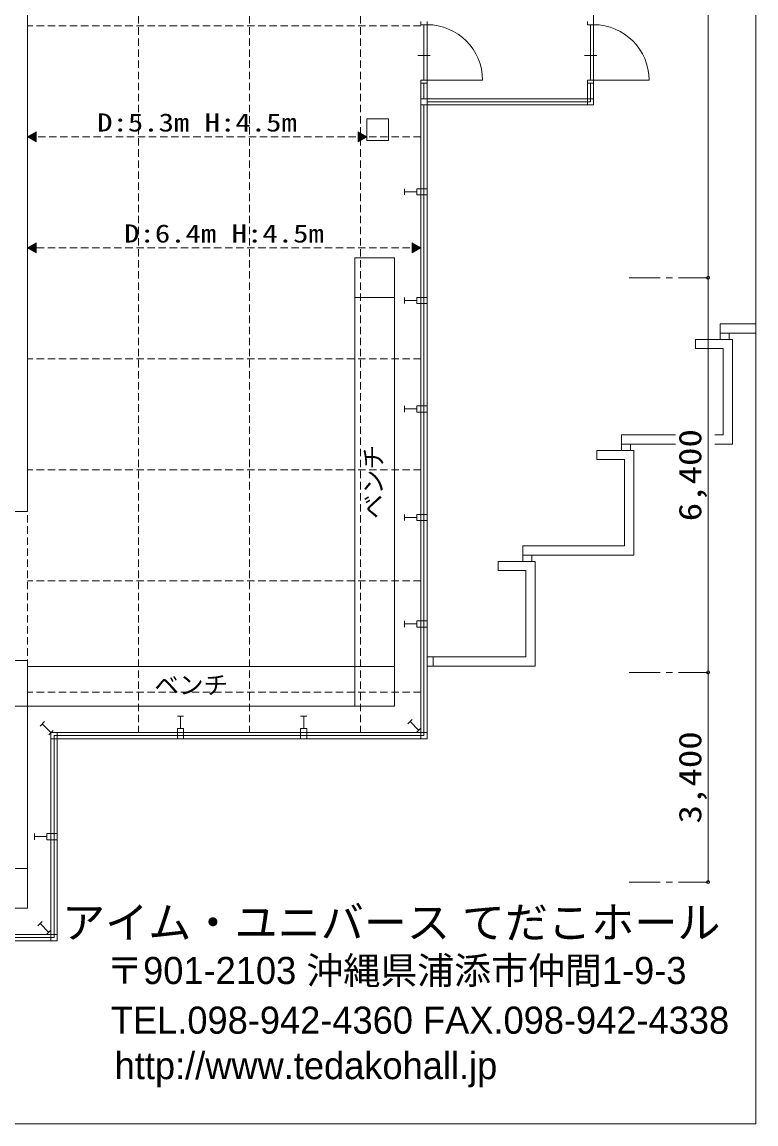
# Model space of a CAD drawing. Units: millimetres, scale not verified. Extents: x -24806 to 31194, y -25247 to 14164.
# Drawn here: x 19277 to 31194, y -25247 to -7360 of the extents above; entities that cross this region are included whole.
import ezdxf
from ezdxf.enums import TextEntityAlignment as Align

# ---------------------------------------------------------------- set-up
doc = ezdxf.new("R2010")
doc.units = ezdxf.units.MM
doc.header["$LTSCALE"] = 100
doc.linetypes.add('CHAIN1', pattern=[8, 5, -1, 1, -1])
doc.linetypes.add('DASHED1', pattern=[1.8, 1.2, -0.6])
for name, color, linetype, lineweight in [('0-0', 7, 'Continuous', 18), ('0-1', 4, 'DASHED1', 18), ('F-F', 7, 'Continuous', 18)]:
    doc.layers.add(name, color=color, linetype=linetype, lineweight=lineweight)
doc.layers.add('0-A', color=7, linetype='Continuous')
doc.styles.add('HG明朝B', font='')
doc.styles.add('HGｺﾞｼｯｸE', font='')
doc.styles.add('ＭＳ ゴシック', font='')
doc.styles.get('HG明朝B').set_extended_font_data('HG明朝B')
doc.styles.get('HGｺﾞｼｯｸE').set_extended_font_data('HGｺﾞｼｯｸE')
doc.styles.get('ＭＳ ゴシック').set_extended_font_data('MS Gothic')

msp = doc.modelspace()

# ---------------------------------------------------------------- linework, layer by layer
at = {"layer": '0-0'}
for p, q in [((19365.9, 494.6), (19365.9, -15304.2)), ((28557.9, -7402.5), (28557.9, -6451.4)), ((25753.5, -7402.5), (25753.5, -7352.5)), ((25753.5, -7402.5), (25853.6, -7402.5)), ((25803.5, -7402.5), (25803.5, -8303.6)), ((25853.6, -7402.5), (25853.6, -7352.5)), ((25853.6, -7402.5), (25853.6, -8303.6)), ((28457.8, -7402.5), (28457.8, -7352.5)), ((28457.8, -7402.5), (28557.9, -7402.5)), ((28507.8, -7402.5), (28507.8, -8303.6)), ((28557.9, -7402.5), (28557.9, -8303.6)), ((25903.7, -7903.1), (25703.4, -7903.1)), ((28607.9, -7903.1), (28407.7, -7903.1)), ((25753.5, -8353.7), (25753.4, -18993.6)), ((25753.5, -8303.6), (25853.6, -8303.6)), ((25753.5, -8353.7), (25753.5, -8303.6)), ((25753.5, -8353.7), (25853.6, -8353.7)), ((25803.5, -8604), (25803.5, -8353.7)), ((25853.6, -8303.6), (26754.7, -8303.6)), ((25853.6, -8353.7), (25853.6, -8303.6)), ((25853.6, -18993.6), (25853.6, -8353.7)), ((28457.8, -8303.6), (28557.9, -8303.6)), ((28457.8, -8353.7), (28457.8, -8303.6)), ((28457.8, -8353.7), (28557.9, -8353.7)), ((28457.8, -8353.7), (28457.8, -8704.1)), ((28507.8, -8654), (28507.8, -8353.7)), ((28557.9, -8353.7), (28557.9, -8303.6)), ((28557.9, -8303.6), (29459, -8303.6)), ((28557.9, -8353.7), (28557.9, -8704.1)), ((25753.5, -8604), (28557.9, -8604)), ((28557.9, -8704.1), (25753.5, -8704.1)), ((25803.5, -18943.5), (25803.5, -8704.1)), ((28507.8, -8654), (25853.6, -8654)), ((19365.9, -9224.8), (19507.3, -9143.1)), ((19365.9, -9224.8), (19507.3, -9306.4)), ((19367.8, -9225.9), (19367.8, -9223.7)), ((19372.8, -9228.7), (19372.8, -9220.8)), ((19377.8, -9231.6), (19377.8, -9217.9)), ((19382.8, -9234.5), (19382.8, -9215)), ((19387.8, -9237.4), (19387.8, -9212.1)), ((19392.8, -9240.3), (19392.8, -9209.2)), ((19397.8, -9243.2), (19397.8, -9206.3)), ((19402.8, -9246.1), (19402.8, -9203.5)), ((19407.8, -9249), (19407.8, -9200.6)), ((19412.8, -9251.8), (19412.8, -9197.7)), ((19417.8, -9254.7), (19417.8, -9194.8)), ((19422.8, -9257.6), (19422.8, -9191.9)), ((19427.8, -9260.5), (19427.8, -9189)), ((19432.8, -9263.4), (19432.8, -9186.1)), ((19437.8, -9266.3), (19437.8, -9183.3)), ((19442.8, -9269.2), (19442.8, -9180.4)), ((19447.8, -9272), (19447.8, -9177.5)), ((19452.8, -9274.9), (19452.8, -9174.6)), ((19457.8, -9277.8), (19457.8, -9171.7)), ((19462.8, -9280.7), (19462.8, -9168.8)), ((19467.8, -9283.6), (19467.8, -9165.9)), ((19472.8, -9286.5), (19472.8, -9163)), ((19477.8, -9289.4), (19477.8, -9160.2)), ((19482.8, -9292.3), (19482.8, -9157.3)), ((19487.8, -9295.1), (19487.8, -9154.4)), ((19492.8, -9298), (19492.8, -9151.5)), ((19497.8, -9300.9), (19497.8, -9148.6)), ((19502.8, -9303.8), (19502.8, -9145.7)), ((19507.3, -9143.1), (19507.3, -9306.4)), ((24877.4, -9224.8), (24736, -9143.1)), ((24736, -9306.4), (24736, -9143.1)), ((24877.4, -9224.8), (24736, -9306.4)), ((24740.5, -9145.7), (24740.5, -9303.8)), ((24745.5, -9148.6), (24745.5, -9300.9)), ((24750.5, -9151.5), (24750.5, -9298)), ((24755.5, -9154.4), (24755.5, -9295.1)), ((24760.5, -9157.3), (24760.5, -9292.3)), ((24765.5, -9160.2), (24765.5, -9289.4)), ((24770.5, -9163), (24770.5, -9286.5)), ((24775.5, -9165.9), (24775.5, -9283.6)), ((24780.5, -9168.8), (24780.5, -9280.7)), ((24785.5, -9171.7), (24785.5, -9277.8)), ((24790.5, -9174.6), (24790.5, -9274.9)), ((24795.5, -9177.5), (24795.5, -9272)), ((24800.5, -9180.4), (24800.5, -9269.2)), ((24805.5, -9183.3), (24805.5, -9266.3)), ((24810.5, -9186.1), (24810.5, -9263.4)), ((24815.5, -9189), (24815.5, -9260.5)), ((24820.5, -9191.9), (24820.5, -9257.6)), ((24825.5, -9194.8), (24825.5, -9254.7)), ((24830.5, -9197.7), (24830.5, -9251.8)), ((24835.5, -9200.6), (24835.5, -9249)), ((24840.5, -9203.5), (24840.5, -9246.1)), ((24845.5, -9206.3), (24845.5, -9243.2)), ((24850.5, -9209.2), (24850.5, -9240.3)), ((24855.5, -9212.1), (24855.5, -9237.4)), ((24860.5, -9215), (24860.5, -9234.5)), ((24865.5, -9217.9), (24865.5, -9231.6)), ((24870.5, -9220.8), (24870.5, -9228.7)), ((24875.5, -9223.7), (24875.5, -9225.9)), ((25488.2, -10066.2), (25488.2, -10166.3)), ((25488.2, -10116.3), (25688.4, -10116.3)), ((25688.4, -10166.3), (25688.4, -10066.2)), ((25753.5, -10066.2), (25853.6, -10066.2)), ((25753.5, -10166.3), (25853.6, -10166.3)), ((19365.9, -11026.9), (19507.3, -10945.3)), ((19365.9, -11026.9), (19507.3, -11108.6)), ((19367.8, -11028), (19367.8, -11025.8)), ((19372.8, -11030.9), (19372.8, -11022.9)), ((19377.8, -11033.8), (19377.8, -11020)), ((19382.8, -11036.7), (19382.8, -11017.1)), ((19387.8, -11039.5), (19387.8, -11014.3)), ((19392.8, -11042.4), (19392.8, -11011.4)), ((19397.8, -11045.3), (19397.8, -11008.5)), ((19402.8, -11048.2), (19402.8, -11005.6)), ((19407.8, -11051.1), (19407.8, -11002.7)), ((19412.8, -11054), (19412.8, -10999.8)), ((19417.8, -11056.9), (19417.8, -10996.9)), ((19422.8, -11059.8), (19422.8, -10994.1)), ((19427.8, -11062.6), (19427.8, -10991.2)), ((19432.8, -11065.5), (19432.8, -10988.3)), ((19437.8, -11068.4), (19437.8, -10985.4)), ((19442.8, -11071.3), (19442.8, -10982.5)), ((19447.8, -11074.2), (19447.8, -10979.6)), ((19452.8, -11077.1), (19452.8, -10976.7)), ((19457.8, -11080), (19457.8, -10973.8)), ((19462.8, -11082.8), (19462.8, -10971)), ((19467.8, -11085.7), (19467.8, -10968.1)), ((19472.8, -11088.6), (19472.8, -10965.2)), ((19477.8, -11091.5), (19477.8, -10962.3)), ((19482.8, -11094.4), (19482.8, -10959.4)), ((19487.8, -11097.3), (19487.8, -10956.5)), ((19492.8, -11100.2), (19492.8, -10953.6)), ((19497.8, -11103.1), (19497.8, -10950.8)), ((19502.8, -11105.9), (19502.8, -10947.9)), ((19507.3, -10945.3), (19507.3, -11108.6)), ((25753.5, -11026.9), (25612, -10945.3)), ((25612, -11108.6), (25612, -10945.3)), ((25753.5, -11026.9), (25612, -11108.6)), ((25616.6, -10947.9), (25616.6, -11105.9)), ((25621.6, -10950.8), (25621.6, -11103.1)), ((25626.6, -10953.6), (25626.6, -11100.2)), ((25631.6, -10956.5), (25631.6, -11097.3)), ((25636.6, -10959.4), (25636.6, -11094.4)), ((25641.6, -10962.3), (25641.6, -11091.5)), ((25646.6, -10965.2), (25646.6, -11088.6)), ((25651.6, -10968.1), (25651.6, -11085.7)), ((25656.6, -10971), (25656.6, -11082.8)), ((25661.6, -10973.8), (25661.6, -11080)), ((25666.6, -10976.7), (25666.6, -11077.1)), ((25671.6, -10979.6), (25671.6, -11074.2)), ((25676.6, -10982.5), (25676.6, -11071.3)), ((25681.6, -10985.4), (25681.6, -11068.4)), ((25686.6, -10988.3), (25686.6, -11065.5)), ((25691.6, -10991.2), (25691.6, -11062.6)), ((25696.6, -10994.1), (25696.6, -11059.8)), ((25701.6, -10996.9), (25701.6, -11056.9)), ((25706.6, -10999.8), (25706.6, -11054)), ((25711.6, -11002.7), (25711.6, -11051.1)), ((25716.6, -11005.6), (25716.6, -11048.2)), ((25721.6, -11008.5), (25721.6, -11045.3)), ((25726.6, -11011.4), (25726.6, -11042.4)), ((25731.6, -11014.3), (25731.6, -11039.5)), ((25736.6, -11017.1), (25736.6, -11036.7)), ((25741.6, -11020), (25741.6, -11033.8)), ((25746.6, -11022.9), (25746.6, -11030.9)), ((25751.6, -11025.8), (25751.6, -11028)), ((24682.2, -11830.1), (24682.2, -11189.3)), ((24682.2, -11189.3), (25323, -11189.3)), ((25323, -11189.3), (25323, -11830.1)), ((25323, -11830.1), (24682.2, -11830.1)), ((24682.2, -11830.1), (24682.2, -17822.2)), ((25323, -11830.1), (25323, -17822.2)), ((25488.2, -11828.7), (25488.2, -11928.8)), ((25488.2, -11878.7), (25688.4, -11878.7)), ((25688.4, -11928.8), (25688.4, -11828.7)), ((25753.5, -11828.7), (25853.6, -11828.7)), ((25753.5, -11928.8), (25853.6, -11928.8)), ((30610.7, -12260.6), (30610.7, -12410.8)), ((31194.3, -12260.6), (30610.7, -12260.6)), ((30610.7, -12410.8), (30610.7, -12510.9)), ((30610.7, -12410.8), (31194.3, -12410.8)), ((30760.9, -12510.9), (30760.9, -12410.8)), ((30810.9, -14212.9), (30810.9, -12510.9)), ((30660.7, -12661.1), (30660.7, -14062.7)), ((25488.2, -13591.1), (25488.2, -13691.2)), ((25688.4, -13691.2), (25688.4, -13591.1)), ((25753.5, -13591.1), (25853.6, -13591.1)), ((25488.2, -13641.2), (25688.4, -13641.2)), ((25753.5, -13691.2), (25853.6, -13691.2)), ((29008.8, -14062.7), (29008.8, -14212.9)), ((29885.2, -14062.7), (29008.8, -14062.7)), ((30660.7, -14062.7), (30525.7, -14062.7)), ((29008.8, -14212.9), (29008.8, -14313)), ((29008.8, -14212.9), (29885.2, -14212.9)), ((29158.9, -14313), (29158.9, -14212.9)), ((30525.7, -14212.9), (30810.9, -14212.9)), ((29058.8, -14463.2), (29058.8, -15864.9)), ((29209, -16015.1), (29209, -14313)), ((19365.9, -15304.2), (19165.6, -15304.2)), ((25488.2, -15353.6), (25488.2, -15453.7)), ((25688.4, -15453.7), (25688.4, -15353.6)), ((25753.5, -15353.6), (25853.6, -15353.6)), ((25488.2, -15403.6), (25688.4, -15403.6)), ((25753.5, -15453.7), (25853.6, -15453.7)), ((27406.9, -15864.9), (27406.9, -16015.1)), ((29058.8, -15864.9), (27406.9, -15864.9)), ((27406.9, -16015.1), (27406.9, -16115.2)), ((27406.9, -16015.1), (29209, -16015.1)), ((27557, -16115.2), (27557, -16015.1)), ((27456.9, -16265.4), (27456.9, -17667)), ((27607.1, -17817.2), (27607.1, -16115.2)), ((25488.2, -17081), (25488.2, -17181.1)), ((25488.2, -17131), (25688.4, -17131)), ((25688.4, -17181.1), (25688.4, -17081)), ((25753.5, -17081), (25853.6, -17081)), ((25753.5, -17181.1), (25853.6, -17181.1)), ((27456.9, -17667), (25853.6, -17667)), ((25955.1, -17817.2), (25955.1, -17667)), ((19365.9, -17722.1), (19365.9, -18463)), ((24682.2, -17822.2), (19365.9, -17822.2)), ((25323, -17822.2), (25323, -18463)), ((27607.1, -17817.2), (25853.6, -17817.2)), ((19365.9, -18463), (18625, -18463)), ((24682.2, -18463), (19365.9, -18463)), ((19365.9, -18463), (19365.9, -21101.1)), ((25323, -18463), (24682.2, -18463)), ((19640.1, -18716.5), (19569.3, -18787.3)), ((19604.7, -18751.9), (19746.3, -18893.5)), ((21898.9, -18628.2), (21798.7, -18628.2)), ((21848.8, -18628.2), (21848.8, -18828.4)), ((23901.2, -18628.2), (23801.1, -18628.2)), ((23851.2, -18628.2), (23851.2, -18828.4)), ((25611.9, -18681.1), (25541.1, -18751.9)), ((25576.5, -18716.5), (25718.1, -18858.1)), ((19710.9, -18928.9), (19781.7, -18858.1)), ((19746.3, -22172.4), (19746.3, -18893.5)), ((19746.3, -18893.5), (25853.6, -18893.5)), ((25803.5, -18943.5), (19796.4, -18943.5)), ((19796.4, -22222.4), (19796.4, -18943.5)), ((19846.4, -22272.5), (19846.4, -18893.5)), ((21798.7, -18828.4), (21898.9, -18828.4)), ((21798.7, -18893.5), (21798.7, -18993.6)), ((21898.9, -18893.5), (21898.9, -18993.6)), ((23801.1, -18828.4), (23901.2, -18828.4)), ((23801.1, -18893.5), (23801.1, -18993.6)), ((23901.2, -18893.5), (23901.2, -18993.6)), ((25682.7, -18893.5), (25753.4, -18822.7)), ((25853.6, -18993.6), (19746.3, -18993.6)), ((19481, -20532.9), (19481, -20633.1)), ((19681.2, -20633.1), (19681.2, -20532.9)), ((19746.3, -20532.9), (19846.4, -20532.9)), ((19481, -20583), (19681.2, -20583)), ((19746.3, -20633.1), (19846.4, -20633.1)), ((18725.1, -21101.1), (19365.9, -21101.1)), ((19365.9, -21101.1), (19365.9, -21741.9)), ((19604.7, -21960), (19533.9, -22030.8)), ((19569.3, -21995.4), (19710.9, -22137)), ((19746.3, -22172.4), (15391.1, -22172.4)), ((19675.5, -22172.4), (19746.3, -22101.6)), ((19746.3, -22172.4), (19846.4, -22172.4)), ((19746.3, -22172.4), (19746.3, -22272.5)), ((19846.4, -22272.5), (15291, -22272.5)), ((19796.4, -22222.4), (15341.1, -22222.4))]:
    msp.add_line(p, q, dxfattribs=at)
for points in [[(24877.4, -9282.5), (25227.9, -9282.5), (25227.9, -8932.1), (24877.4, -8932.1)], [(25688.4, -10166.3), (25753.5, -10166.3), (25753.5, -10066.2), (25688.4, -10066.2)], [(25688.4, -11928.8), (25753.5, -11928.8), (25753.5, -11828.7), (25688.4, -11828.7)], [(25688.4, -13691.2), (25753.5, -13691.2), (25753.5, -13591.1), (25688.4, -13591.1)], [(25688.4, -15453.7), (25753.5, -15453.7), (25753.5, -15353.6), (25688.4, -15353.6)], [(25688.4, -17181.1), (25753.5, -17181.1), (25753.5, -17081), (25688.4, -17081)], [(21898.9, -18893.5), (21898.9, -18828.4), (21798.7, -18828.4), (21798.7, -18893.5)], [(23901.2, -18893.5), (23901.2, -18828.4), (23801.1, -18828.4), (23801.1, -18893.5)], [(19681.2, -20633.1), (19746.3, -20633.1), (19746.3, -20532.9), (19681.2, -20532.9)]]:
    msp.add_lwpolyline(points, close=True, dxfattribs=at)
for points in [[(30810.9, -12510.9), (30210.2, -12510.9), (30210.2, -12661.1), (30660.7, -12661.1)], [(29209, -14313), (28608.3, -14313), (28608.3, -14463.2), (29058.8, -14463.2)], [(27607.1, -16115.2), (27006.4, -16115.2), (27006.4, -16265.4), (27456.9, -16265.4)], [(18625, -18463), (18625, -17722.1), (19365.9, -17722.1)], [(24682.2, -18463), (24682.2, -17822.2), (25323, -17822.2)], [(19365.9, -21741.9), (18725.1, -21741.9), (18725.1, -21101.1)]]:
    msp.add_lwpolyline(points, dxfattribs=at)
for centre in [(25853.6, -8303.6), (28557.9, -8303.6)]:
    msp.add_arc(centre, 901.1, 0, 90, dxfattribs=at)
at = {"layer": '0-1'}
for p, q in [((19365.9, 4614.5), (19365.9, -18893.5)), ((21168, 4614.5), (21168, -18893.5)), ((22970.1, 4614.5), (22970.1, -18893.5)), ((24772.3, 4614.5), (24772.3, -18893.5)), ((25753.5, -7422.6), (19365.9, -7422.6)), ((25753.5, -11026.9), (19365.9, -11026.9)), ((25753.5, -12829), (19365.9, -12829)), ((25753.5, -14631.2), (19365.9, -14631.2)), ((25753.5, -16433.3), (19365.9, -16433.3)), ((25753.5, -18235.5), (19365.9, -18235.5))]:
    msp.add_line(p, q, dxfattribs=at)
at = {"layer": '0-1', "linetype": 'CHAIN1'}
for p, q in [((29137.2, -11509.7), (30417, -11509.7)), ((29137.2, -17917.3), (30417, -17917.3)), ((29137.2, -21321.4), (30417, -21321.4))]:
    msp.add_line(p, q, dxfattribs=at)
at = {"layer": '0-1', "linetype": 'Continuous'}
msp.add_line((30417, -17917.3), (30417, -21321.4), dxfattribs=at)
msp.add_lwpolyline([(30417, -1597.9), (30417, -11509.7), (30417, -17917.3)], dxfattribs=at)
at = {"layer": '0-1'}
msp.add_lwpolyline([(25753.5, -9224.8), (24877.4, -9224.8), (19365.9, -9224.8)], dxfattribs=at)
at = {"layer": '0-1', "linetype": 'Continuous'}
for centre in [(30417, -11509.7), (30417, -17917.3), (30417, -21321.4)]:
    msp.add_circle(centre, 25, dxfattribs=at)
at = {"layer": 'F-F'}
for p, q in [((31194.3, -25247.1), (31194.3, 13952.9)), ((-24805.7, -25247.1), (31194.3, -25247.1))]:
    msp.add_line(p, q, dxfattribs=at)

# ---------------------------------------------------------------- texts
at = {"layer": '0-1', "style": 'ＭＳ ゴシック', "width": 1.2}
for s, p in [('6,400', (30417, -15463.5)), ('3,400', (30417, -20369.3))]:
    msp.add_text(s, height=366.6, rotation=90, dxfattribs=at).set_placement(p, align=Align.BOTTOM_LEFT)
at = {"layer": '0-A', "style": 'ＭＳ ゴシック', "width": 1.25}
for s, p in [('D:5.3m H:4.5m', (20496.6, -9224.8)), ('D:6.4m H:4.5m', (20934.7, -11026.9))]:
    msp.add_text(s, height=293.3, dxfattribs=at).set_placement(p, align=Align.BOTTOM_LEFT)
at = {"layer": '0-A', "style": 'HGｺﾞｼｯｸE'}
msp.add_text('ベンチ', height=293.3, rotation=90, dxfattribs=at).set_placement((25216.2, -15426.1), align=Align.BOTTOM_LEFT)
msp.add_text('ベンチ', height=293.3, dxfattribs=at).set_placement((21424, -18356.2), align=Align.BOTTOM_LEFT)
at = {"layer": 'F-F', "style": 'HG明朝B'}
for s, height, p in [('アイム・ユニバース てだこホール', 513.2, (19926.1, -22385.4)), ('〒901-2103 沖縄県浦添市仲間1-9-3', 439.9, (20643, -23107.3)), ('TEL.098-942-4360 FAX.098-942-4338', 439.9, (20719, -23914)), ('http://www.tedakohall.jp', 439.9, (20780.7, -24651.9))]:
    msp.add_text(s, height=height, dxfattribs=at).set_placement(p, align=Align.BOTTOM_LEFT)

doc.saveas('drawing.dxf')
